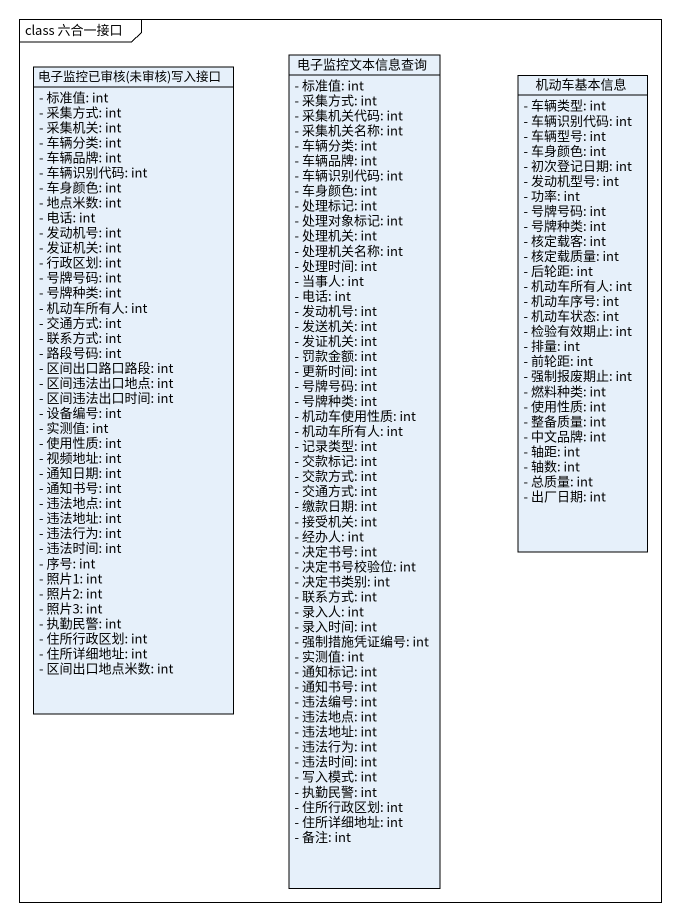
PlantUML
@startuml
mainframe class 六合一接口
hide circle
hide empty members
skinparam classAttributeIconSize 0
class "电子监控已审核(未审核)写入接口" as 电子监控已审核_未审核_写入接口 {
  - 标准值: int
  - 采集方式: int
  - 采集机关: int
  - 车辆分类: int
  - 车辆品牌: int
  - 车辆识别代码: int
  - 车身颜色: int
  - 地点米数: int
  - 电话: int
  - 发动机号: int
  - 发证机关: int
  - 行政区划: int
  - 号牌号码: int
  - 号牌种类: int
  - 机动车所有人: int
  - 交通方式: int
  - 联系方式: int
  - 路段号码: int
  - 区间出口路口路段: int
  - 区间违法出口地点: int
  - 区间违法出口时间: int
  - 设备编号: int
  - 实测值: int
  - 使用性质: int
  - 视频地址: int
  - 通知日期: int
  - 通知书号: int
  - 违法地点: int
  - 违法地址: int
  - 违法行为: int
  - 违法时间: int
  - 序号: int
  - 照片1: int
  - 照片2: int
  - 照片3: int
  - 执勤民警: int
  - 住所行政区划: int
  - 住所详细地址: int
  - 区间出口地点米数: int
}
class 电子监控文本信息查询 {
  - 标准值: int
  - 采集方式: int
  - 采集机关代码: int
  - 采集机关名称: int
  - 车辆分类: int
  - 车辆品牌: int
  - 车辆识别代码: int
  - 车身颜色: int
  - 处理标记: int
  - 处理对象标记: int
  - 处理机关: int
  - 处理机关名称: int
  - 处理时间: int
  - 当事人: int
  - 电话: int
  - 发动机号: int
  - 发送机关: int
  - 发证机关: int
  - 罚款金额: int
  - 更新时间: int
  - 号牌号码: int
  - 号牌种类: int
  - 机动车使用性质: int
  - 机动车所有人: int
  - 记录类型: int
  - 交款标记: int
  - 交款方式: int
  - 交通方式: int
  - 缴款日期: int
  - 接受机关: int
  - 经办人: int
  - 决定书号: int
  - 决定书号校验位: int
  - 决定书类别: int
  - 联系方式: int
  - 录入人: int
  - 录入时间: int
  - 强制措施凭证编号: int
  - 实测值: int
  - 通知标记: int
  - 通知书号: int
  - 违法编号: int
  - 违法地点: int
  - 违法地址: int
  - 违法行为: int
  - 违法时间: int
  - 写入模式: int
  - 执勤民警: int
  - 住所行政区划: int
  - 住所详细地址: int
  - 备注: int
}
class 机动车基本信息 {
  - 车辆类型: int
  - 车辆识别代码: int
  - 车辆型号: int
  - 车身颜色: int
  - 初次登记日期: int
  - 发动机型号: int
  - 功率: int
  - 号牌号码: int
  - 号牌种类: int
  - 核定载客: int
  - 核定载质量: int
  - 后轮距: int
  - 机动车所有人: int
  - 机动车序号: int
  - 机动车状态: int
  - 检验有效期止: int
  - 排量: int
  - 前轮距: int
  - 强制报废期止: int
  - 燃料种类: int
  - 使用性质: int
  - 整备质量: int
  - 中文品牌: int
  - 轴距: int
  - 轴数: int
  - 总质量: int
  - 出厂日期: int
}
@enduml
